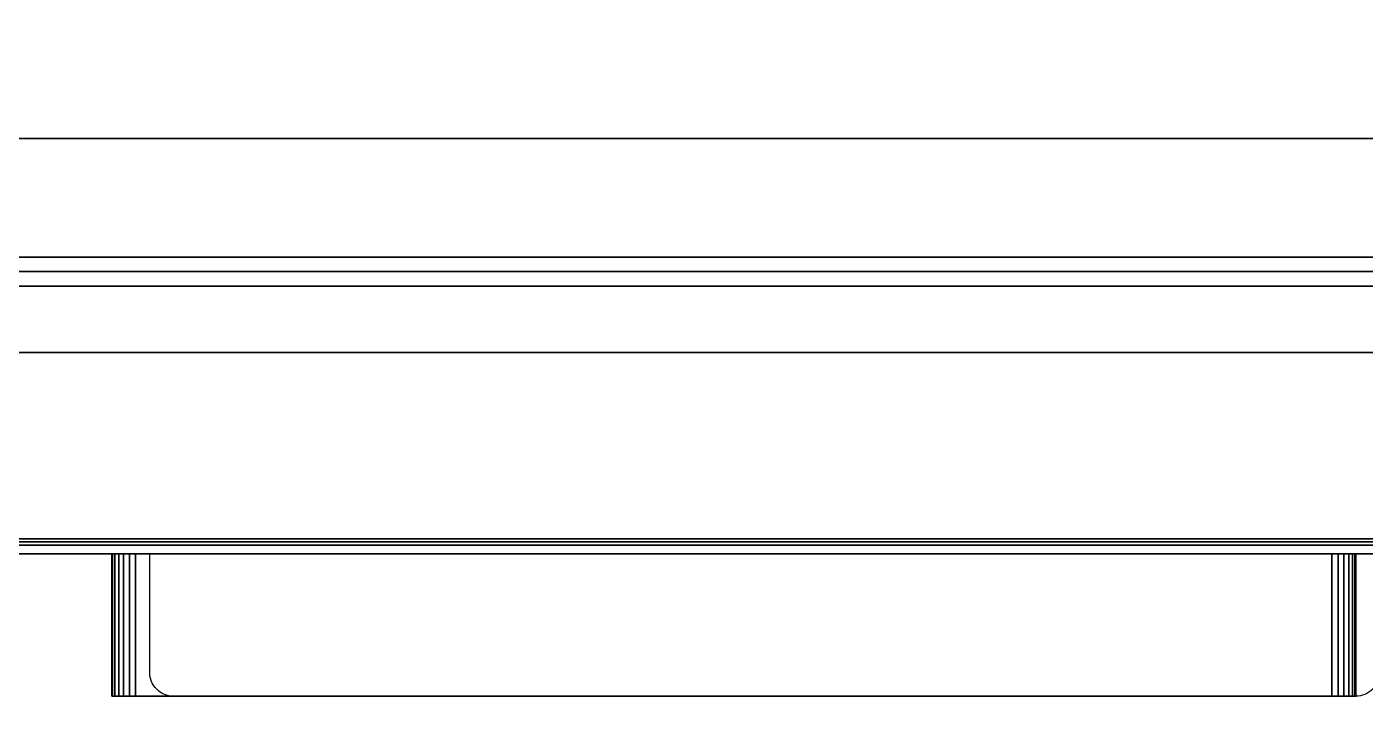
# Model space of a CAD drawing. Header units: millimetres. Extents: x 0 to 3205, y -1375 to 0.
# Drawn here: x 2161.1 to 2443, y -879 to -734 of the extents above; entities that cross this region are included whole.
import ezdxf

# ---------------------------------------------------------------- set-up
doc = ezdxf.new("R2010")
doc.units = ezdxf.units.MM
for name, color, linetype in [('IQ_200_2D', 1, 'Continuous'), ('IQ_200_3D', 1, 'Continuous'), ('IQ_204_2D', 7, 'Continuous'), ('IQ_204_3D', 7, 'Continuous')]:
    doc.layers.add(name, color=color, linetype=linetype)

msp = doc.modelspace()

# ---------------------------------------------------------------- linework, layer by layer
at = {"layer": 'IQ_200_2D'}
msp.add_lwpolyline([(3200, -50), (300, -50), (300, -845), (1507, -845), (1507, -879), (1993, -879), (1993, -845), (3200, -845), (3200, -50)], dxfattribs=at)
at = {"layer": 'IQ_200_2D', "color": 7}
msp.add_lwpolyline([(2187, -845), (2446, -845), (2446, -870, -0.414214), (2441, -875), (2192, -875, -0.414214), (2187, -870)], format="xyb", close=True, dxfattribs=at)
at = {"layer": 'IQ_200_3D'}
for points in [[(2635, -50, 1785), (305, -50, 1785), (305, -782.5, 1785), (2635, -782.5, 1785)], [(2635, -757.5, 1443), (305, -757.5, 1443), (305, -117.5, 1443), (2635, -117.5, 1443)], [(2635, -117.5, 708), (305, -117.5, 708), (305, -757.5, 708), (2635, -757.5, 708)], [(2635, -782.5, 150), (305, -782.5, 150), (305, -117.5, 150), (2635, -117.5, 150)], [(2635, -757.5, 708), (305, -757.5, 708), (305, -757.5, 1443), (2635, -757.5, 1443)], [(2635, -782.5, 1785), (305, -782.5, 1785), (305, -782.5, 150), (2635, -782.5, 150)], [(2635, -842.5, 188), (1985, -842.5, 188), (1985, -782.5, 188), (2635, -782.5, 188)], [(2635, -782.5, 758.13), (1985, -782.5, 758.13), (1985, -841.85, 774.03), (2635, -841.85, 774.03)], [(2635, -785.5, 1493), (1985, -785.5, 1493), (1985, -802.58, 1493), (2635, -802.58, 1493)], [(2635, -785.5, 763.62), (1985, -785.5, 763.62), (1985, -785.5, 1493), (2635, -785.5, 1493)], [(2635, -843.15, 775.81), (1985, -843.15, 775.81), (1985, -788.65, 761.21), (2635, -788.65, 761.21)], [(2635, -802.58, 1493), (1985, -802.58, 1493), (1985, -845, 1463.41), (2635, -845, 1463.41)], [(2635, -845, 771.62), (1985, -845, 771.62), (1985, -845, 190.5), (2635, -845, 190.5)], [(2635, -845, 1463.41), (1985, -845, 1463.41), (1985, -845, 778.22), (2635, -845, 778.22)]]:
    msp.add_3dface(points, dxfattribs=at)
for points, invisible_edges in [([(2635, -785.57, 763.05), (1985, -785.57, 763.05), (1985, -785.5, 763.62), (2635, -785.5, 763.62)], 1), ([(2635, -785.76, 762.52), (1985, -785.76, 762.52), (1985, -785.57, 763.05), (2635, -785.57, 763.05)], 5), ([(2635, -786.07, 762.04), (1985, -786.07, 762.04), (1985, -785.76, 762.52), (2635, -785.76, 762.52)], 5), ([(1985, -786.07, 762.04), (2635, -786.07, 762.04), (2635, -786.48, 761.64), (1985, -786.48, 761.64)], 5), ([(2635, -786.97, 761.34), (1985, -786.97, 761.34), (1985, -786.48, 761.64), (2635, -786.48, 761.64)], 5), ([(2635, -787.51, 761.17), (1985, -787.51, 761.17), (1985, -786.97, 761.34), (2635, -786.97, 761.34)], 5), ([(2635, -788.08, 761.12), (1985, -788.08, 761.12), (1985, -787.51, 761.17), (2635, -787.51, 761.17)], 5), ([(2635, -788.65, 761.21), (1985, -788.65, 761.21), (1985, -788.08, 761.12), (2635, -788.08, 761.12)], 4), ([(2635, -841.85, 774.03), (1985, -841.85, 774.03), (1985, -842.5, 774.12), (2635, -842.5, 774.12)], 4), ([(2635, -843.15, 188.09), (1985, -843.15, 188.09), (1985, -842.5, 188), (2635, -842.5, 188)], 1), ([(2635, -842.5, 774.12), (1985, -842.5, 774.12), (1985, -843.15, 774.03), (2635, -843.15, 774.03)], 5), ([(2635, -843.75, 188.33), (1985, -843.75, 188.33), (1985, -843.15, 188.09), (2635, -843.15, 188.09)], 5), ([(2635, -843.15, 774.03), (1985, -843.15, 774.03), (1985, -843.75, 773.79), (2635, -843.75, 773.79)], 5), ([(2635, -843.75, 776.06), (1985, -843.75, 776.06), (1985, -843.15, 775.81), (2635, -843.15, 775.81)], 1), ([(1985, -843.75, 188.33), (2635, -843.75, 188.33), (2635, -844.27, 188.73), (1985, -844.27, 188.73)], 5), ([(2635, -843.75, 773.79), (1985, -843.75, 773.79), (1985, -844.27, 773.39), (2635, -844.27, 773.39)], 5), ([(2635, -844.27, 776.46), (1985, -844.27, 776.46), (1985, -843.75, 776.06), (2635, -843.75, 776.06)], 5), ([(2635, -844.67, 189.25), (1985, -844.67, 189.25), (1985, -844.27, 188.73), (2635, -844.27, 188.73)], 5), ([(2635, -844.27, 773.39), (1985, -844.27, 773.39), (1985, -844.67, 772.87), (2635, -844.67, 772.87)], 5), ([(2635, -844.67, 776.97), (1985, -844.67, 776.97), (1985, -844.27, 776.46), (2635, -844.27, 776.46)], 5), ([(2635, -844.91, 189.85), (1985, -844.91, 189.85), (1985, -844.67, 189.25), (2635, -844.67, 189.25)], 5), ([(2635, -844.67, 772.87), (1985, -844.67, 772.87), (1985, -844.91, 772.27), (2635, -844.91, 772.27)], 5), ([(2635, -844.91, 777.58), (1985, -844.91, 777.58), (1985, -844.67, 776.97), (2635, -844.67, 776.97)], 5), ([(2635, -845, 190.5), (1985, -845, 190.5), (1985, -844.91, 189.85), (2635, -844.91, 189.85)], 4), ([(2635, -844.91, 772.27), (1985, -844.91, 772.27), (1985, -845, 771.62), (2635, -845, 771.62)], 1), ([(2635, -845, 778.22), (1985, -845, 778.22), (1985, -844.91, 777.58), (2635, -844.91, 777.58)], 4)]:
    msp.add_3dface(points, dxfattribs=dict(at, invisible_edges=invisible_edges))
at = {"layer": 'IQ_204_2D'}
msp.add_line((3200, -782.5), (300, -782.5), dxfattribs=at)

# ---------------------------------------------------------------- meshes
at = {"layer": 'IQ_204_3D'}
mesh = msp.add_polyface(dxfattribs=at)
corners = [(2441, -845, 827), (2441, -845, 812), (2440.83, -845, 810.71), (2440.33, -845, 809.5), (2439.54, -845, 808.46), (2438.5, -845, 807.67), (2437.29, -845, 807.17), (2436, -845, 807), (2184, -845, 807), (2182.71, -845, 807.17), (2181.5, -845, 807.67), (2180.46, -845, 808.46), (2179.67, -845, 809.5), (2179.17, -845, 810.71), (2179, -845, 812), (2179, -845, 827)]
mesh.append_faces([[corners[k] for k in face] for face in [(15, 7, 8)]], dxfattribs={"vtx0": -1, "vtx2": -1})
mesh.append_faces([[corners[k] for k in face] for face in [(8, 13, 14, 15)]], dxfattribs={"vtx0": -1, "vtx3": -1})
mesh.append_faces([[corners[k] for k in face] for face in [(12, 13, 10, 11)]], dxfattribs={"vtx1": -1})
mesh.append_faces([[corners[k] for k in face] for face in [(0, 1, 7, 15)]], dxfattribs={"vtx1": -1, "vtx2": -1})
mesh.append_faces([[corners[k] for k in face] for face in [(3, 4, 5)]], dxfattribs={"vtx2": -1})
mesh.append_faces([[corners[k] for k in face] for face in [(8, 9, 10, 13), (1, 2, 3, 7), (5, 6, 7, 3)]], dxfattribs={"vtx2": -1, "vtx3": -1})
mesh = msp.add_polyface(dxfattribs=at)
corners = [(2179, -875, 827), (2179, -845, 827), (2179, -845, 812), (2179, -875, 812)]
mesh.append_faces([[corners[k] for k in face] for face in [(0, 1, 2, 3)]])
mesh = msp.add_polyface(dxfattribs=at)
corners = [(2441, -875, 827), (2441, -845, 827), (2179, -845, 827), (2179, -875, 827)]
mesh.append_faces([[corners[k] for k in face] for face in [(0, 1, 2, 3)]])
mesh = msp.add_polyface(dxfattribs=at)
corners = [(2184, -875, 807), (2182.71, -875, 807.17), (2181.5, -875, 807.67), (2180.46, -875, 808.46), (2179.67, -875, 809.5), (2179.17, -875, 810.71), (2179, -875, 812), (2179, -845, 812), (2179.17, -845, 810.71), (2179.67, -845, 809.5), (2180.46, -845, 808.46), (2181.5, -845, 807.67), (2182.71, -845, 807.17), (2184, -845, 807)]
mesh.append_faces([[corners[k] for k in face] for face in [(7, 8, 5, 6), (0, 1, 12, 13)]], dxfattribs={"vtx1": -1})
mesh.append_faces([[corners[k] for k in face] for face in [(8, 9, 4, 5), (3, 4, 9, 10), (10, 11, 2, 3), (11, 12, 1, 2)]], dxfattribs={"vtx1": -1, "vtx3": -1})
mesh = msp.add_polyface(dxfattribs=at)
corners = [(2184, -875, 807), (2184, -845, 807), (2436, -845, 807), (2436, -875, 807)]
mesh.append_faces([[corners[k] for k in face] for face in [(0, 1, 2, 3)]])
mesh = msp.add_polyface(dxfattribs=at)
corners = [(2441, -875, 812), (2440.83, -875, 810.71), (2440.33, -875, 809.5), (2439.54, -875, 808.46), (2438.5, -875, 807.67), (2437.29, -875, 807.17), (2436, -875, 807), (2436, -845, 807), (2437.29, -845, 807.17), (2438.5, -845, 807.67), (2439.54, -845, 808.46), (2440.33, -845, 809.5), (2440.83, -845, 810.71), (2441, -845, 812)]
mesh.append_faces([[corners[k] for k in face] for face in [(7, 8, 5, 6)]], dxfattribs={"vtx1": -1})
mesh.append_faces([[corners[k] for k in face] for face in [(8, 9, 4, 5), (3, 4, 9, 10), (10, 11, 2, 3), (11, 12, 1, 2)]], dxfattribs={"vtx1": -1, "vtx3": -1})
mesh.append_faces([[corners[k] for k in face] for face in [(13, 0, 1, 12)]], dxfattribs={"vtx2": -1})
mesh = msp.add_polyface(dxfattribs=at)
corners = [(2441, -875, 812), (2441, -845, 812), (2441, -845, 827), (2441, -875, 827)]
mesh.append_faces([[corners[k] for k in face] for face in [(0, 1, 2, 3)]])
mesh = msp.add_polyface(dxfattribs=at)
corners = [(2441, -875, 827), (2179, -875, 827), (2179, -875, 812), (2179.17, -875, 810.71), (2179.67, -875, 809.5), (2180.46, -875, 808.46), (2181.5, -875, 807.67), (2182.71, -875, 807.17), (2184, -875, 807), (2436, -875, 807), (2437.29, -875, 807.17), (2438.5, -875, 807.67), (2439.54, -875, 808.46), (2440.33, -875, 809.5), (2440.83, -875, 810.71), (2441, -875, 812)]
mesh.append_faces([[corners[k] for k in face] for face in [(15, 12, 13, 14)]], dxfattribs={"vtx0": -1})
mesh.append_faces([[corners[k] for k in face] for face in [(8, 3, 4, 5)]], dxfattribs={"vtx0": -1, "vtx3": -1})
mesh.append_faces([[corners[k] for k in face] for face in [(11, 12, 15, 10), (2, 3, 8, 1)]], dxfattribs={"vtx1": -1, "vtx2": -1})
mesh.append_faces([[corners[k] for k in face] for face in [(15, 0, 9, 10), (8, 9, 0, 1)]], dxfattribs={"vtx1": -1, "vtx3": -1})
mesh.append_faces([[corners[k] for k in face] for face in [(6, 7, 8, 5)]], dxfattribs={"vtx2": -1})

doc.saveas('drawing.dxf')
